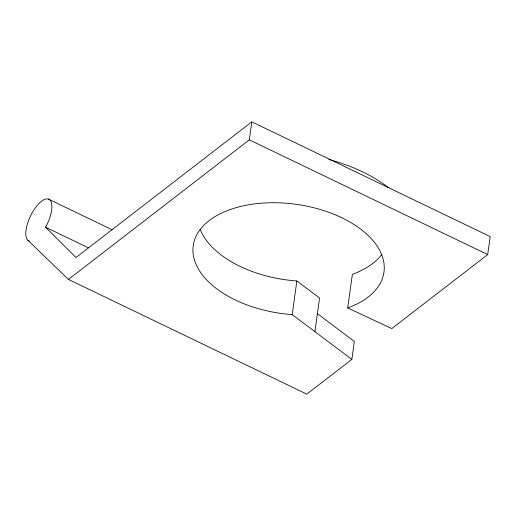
<?xml version="1.0" encoding="UTF-8"?>
<svg xmlns="http://www.w3.org/2000/svg" width="516" height="516" viewBox="0 0 516 516"><rect width="100%" height="100%" fill="white"/><g stroke="black" fill="none" stroke-linecap="round" stroke-linejoin="round"><path stroke-width="0.77" d="M68.428 279.414L249.312 139.842L251.808 121.853L490.2 236.586L487.704 254.575L391.805 328.569L347.707 307.949A96.286 55.089 7.9 0 0 341.869 217.765A96.286 55.089 7.9 0 0 196.557 235.199A96.286 55.089 7.9 0 0 292.204 314.605L351.854 359.4L306.82 394.147L68.428 279.414L27.967 240.34A23.11 9.275 -64.3 0 1 31.089 214.856A23.11 9.275 -64.3 0 1 48.923 199.292A23.11 9.275 -64.3 0 1 47.653 223.157L45.556 227.195L76 257.51L251.808 121.853M292.204 314.605L296.868 280.975A96.286 55.089 7.9 0 1 200.202 229.459M314.908 331.659L319.578 298.022L296.868 280.975M347.707 307.949L352.376 274.312A96.286 55.089 7.9 0 0 381.588 254.73M351.854 359.4L354.35 341.411L317.405 313.67M249.312 139.842L487.704 254.575M48.356 199.066L112.12 229.755M45.556 227.195L88.307 247.77M27.967 240.34L29.412 241.036M328.769 159.457A125.169 71.614 7.9 0 1 388.116 187.418"/></g></svg>
